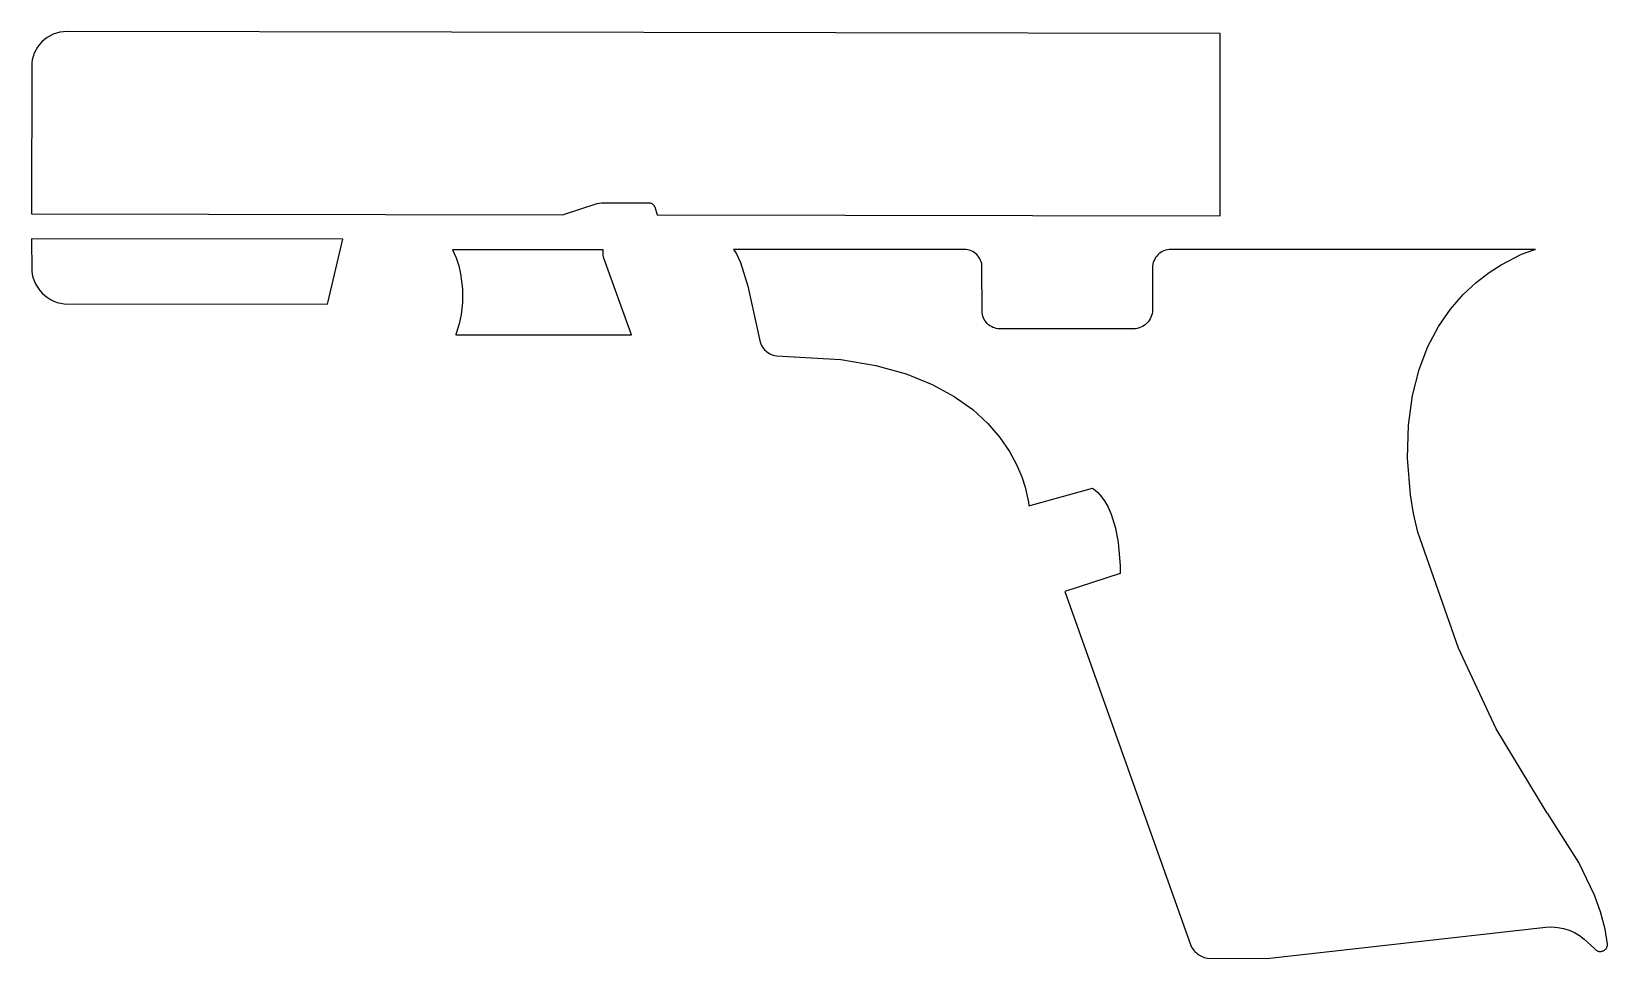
# Model space of a CAD drawing. Header units: metres. Extents: x 29 to 186, y -143 to -51.
import ezdxf

# ---------------------------------------------------------------- set-up
doc = ezdxf.new("R2010")
doc.units = ezdxf.units.M

msp = doc.modelspace()

# ---------------------------------------------------------------- linework, layer by layer
for points in [[(32.974026, -50.944018), (32.613854, -50.961544), (32.264096, -51.014376), (31.92653, -51.100736), (31.602934, -51.218846), (31.294832, -51.366674), (31.004256, -51.542696), (30.732984, -51.745134), (30.482794, -51.97221), (30.25521, -52.222146), (30.052264, -52.493164), (29.875734, -52.783486), (29.727398, -53.091334), (29.60878, -53.41493), (29.521912, -53.752496), (29.468572, -54.102254), (29.450284, -69.04863), (82.098388, -69.133466), (85.531198, -68.01612), (85.740748, -67.973956), (85.953092, -67.948556), (90.695272, -67.942206), (90.747596, -67.94881), (90.79865, -67.959478), (90.848434, -67.97421), (90.89644, -67.992752), (90.942668, -68.01485), (90.986864, -68.040504), (91.028774, -68.069714), (91.068398, -68.101972), (91.105228, -68.137278), (91.139264, -68.175632), (91.170252, -68.21678), (91.197938, -68.260468), (91.222322, -68.306696), (91.242896, -68.35521), (91.47175, -69.148452), (147.287996, -69.238368), (147.287996, -51.128168), (32.97428, -50.943764)], [(29.450538, -71.508366), (29.46908, -74.695812), (29.523436, -75.056746), (29.611828, -75.405234), (29.732478, -75.739752), (29.883862, -76.058522), (30.063948, -76.359512), (30.270958, -76.641198), (30.503368, -76.901548), (30.759146, -77.138784), (31.036768, -77.351128), (31.334202, -77.536802), (31.649924, -77.694028), (31.982156, -77.821028), (32.328866, -77.916024), (32.68853, -77.977238), (58.798968, -77.998574), (60.322968, -71.563738), (29.449776, -71.507858)], [(86.124796, -72.59701), (71.204074, -72.59701), (71.54418, -73.403968), (71.803768, -74.200766), (71.990966, -74.981562), (72.180196, -76.472288), (72.17664, -77.829664), (72.045068, -79.007716), (71.85025, -79.959962), (71.528686, -81.002886), (71.509636, -81.050384), (88.92921, -81.050384), (86.179152, -73.421748), (86.130384, -73.148444), (86.11235, -72.8726), (86.124542, -72.596756)], [(179.737512, -128.499616), (174.680626, -120.139968), (170.925744, -112.123728), (166.91356, -100.605336), (166.473378, -98.781362), (166.168324, -96.93021), (165.884098, -93.276674), (165.963092, -89.99474), (166.357554, -87.065612), (167.019986, -84.470494), (167.90289, -82.19059), (168.958514, -80.207104), (170.13936, -78.501494), (171.39793, -77.054964), (172.686472, -75.848718), (173.957488, -74.86396), (175.16348, -74.082148), (177.190146, -73.052432), (178.385724, -72.609202), (178.55311, -72.560942), (142.250668, -72.570594), (142.066518, -72.598788), (141.888718, -72.644508), (141.718284, -72.706992), (141.556232, -72.785224), (141.403324, -72.878188), (141.260576, -72.984868), (141.12875, -73.104502), (141.009116, -73.236328), (140.902436, -73.379076), (140.809472, -73.531984), (140.731494, -73.694036), (140.66901, -73.86447), (140.62329, -74.04227), (140.595096, -74.22642), (140.575792, -78.755748), (140.547344, -78.942184), (140.501116, -79.122016), (140.438124, -79.294482), (140.35913, -79.458566), (140.26515, -79.613252), (140.1572, -79.757778), (140.036042, -79.891128), (139.902692, -80.012286), (139.758166, -80.120236), (139.60348, -80.214216), (139.439396, -80.29321), (139.26693, -80.356202), (139.087098, -80.40243), (138.900662, -80.430878), (125.280674, -80.431386), (125.10516, -80.404462), (124.935742, -80.360774), (124.773182, -80.301338), (124.618496, -80.226916), (124.4727, -80.13827), (124.336556, -80.036416), (124.21108, -79.92237), (124.097034, -79.79664), (123.99518, -79.660496), (123.906534, -79.5147), (123.832112, -79.360014), (123.772676, -79.197454), (123.728988, -79.028036), (123.702064, -78.852522), (123.683776, -74.156824), (123.656852, -73.980294), (123.61291, -73.80986), (123.55322, -73.646538), (123.47829, -73.49109), (123.389136, -73.344532), (123.286774, -73.207626), (123.171966, -73.081388), (123.045728, -72.96658), (122.908822, -72.864218), (122.762264, -72.775064), (122.606816, -72.700134), (122.443494, -72.640444), (122.27306, -72.596756), (122.09653, -72.569832), (99.049078, -72.560688), (99.146868, -72.691498), (99.34194, -73.01484), (99.727766, -73.876408), (100.458778, -76.206858), (101.689408, -81.784952), (101.750368, -81.947512), (101.824536, -82.102452), (101.91115, -82.249264), (102.009702, -82.38744), (102.119176, -82.516218), (102.23881, -82.634836), (102.367842, -82.742786), (102.505764, -82.839306), (102.651814, -82.923888), (102.804976, -82.99577), (102.964742, -83.054444), (103.13035, -83.099148), (103.301038, -83.129374), (109.694472, -83.486244), (113.16081, -84.081874), (116.168932, -84.920836), (118.751096, -85.959442), (120.939814, -87.153496), (122.767598, -88.458802), (124.266706, -89.831672), (125.469904, -91.22791), (126.409196, -92.60332), (127.117348, -93.914214), (127.626618, -95.116396), (127.969518, -96.16567), (128.285494, -97.62998), (128.326896, -97.999804), (134.63778, -96.24314), (134.911338, -96.459294), (135.1661, -96.697546), (135.402828, -96.956118), (135.824722, -97.526348), (136.182354, -98.154744), (136.480804, -98.825812), (136.921748, -100.23602), (137.189464, -101.635306), (137.374122, -103.914194), (137.370566, -104.707436), (131.905502, -106.522774), (144.405858, -141.647926), (144.472914, -141.786102), (144.549368, -141.917928), (144.634712, -142.04315), (144.728438, -142.16126), (144.830038, -142.272004), (144.939004, -142.374874), (145.054828, -142.469616), (145.177256, -142.555722), (145.305526, -142.633192), (145.439384, -142.701264), (145.578322, -142.759938), (145.721832, -142.808452), (145.869406, -142.846806), (146.020536, -142.874492), (151.919178, -142.923768), (179.600606, -139.812776), (180.18887, -139.789154), (180.771292, -139.832334), (181.342538, -139.940792), (181.89702, -140.11275), (182.429404, -140.34643), (182.934356, -140.640054), (183.406288, -140.992098), (184.405524, -141.921738), (184.446672, -141.97584), (184.490868, -142.024354), (184.537604, -142.06728), (184.586626, -142.104872), (184.637426, -142.137384), (184.690004, -142.164562), (184.743852, -142.186914), (184.79897, -142.204186), (184.85485, -142.216632), (184.911238, -142.224506), (184.96788, -142.227808), (185.024522, -142.226538), (185.080656, -142.22095), (185.136282, -142.211044), (185.190892, -142.197074), (185.244232, -142.17904), (185.296048, -142.157196), (185.346086, -142.131288), (185.394092, -142.101824), (185.439812, -142.068804), (185.482738, -142.032228), (185.52287, -141.99235), (185.5597, -141.94917), (185.592974, -141.902688), (185.622438, -141.853158), (185.647838, -141.800834), (185.668666, -141.745716), (185.684922, -141.687804), (185.696098, -141.627098), (185.70194, -141.564106), (185.702448, -141.498574), (185.462672, -140.005816), (185.016902, -138.309096), (184.416192, -136.639808), (182.852568, -133.4008), (179.73929, -128.49987)]]:
    msp.add_lwpolyline(points)

doc.saveas('drawing.dxf')
